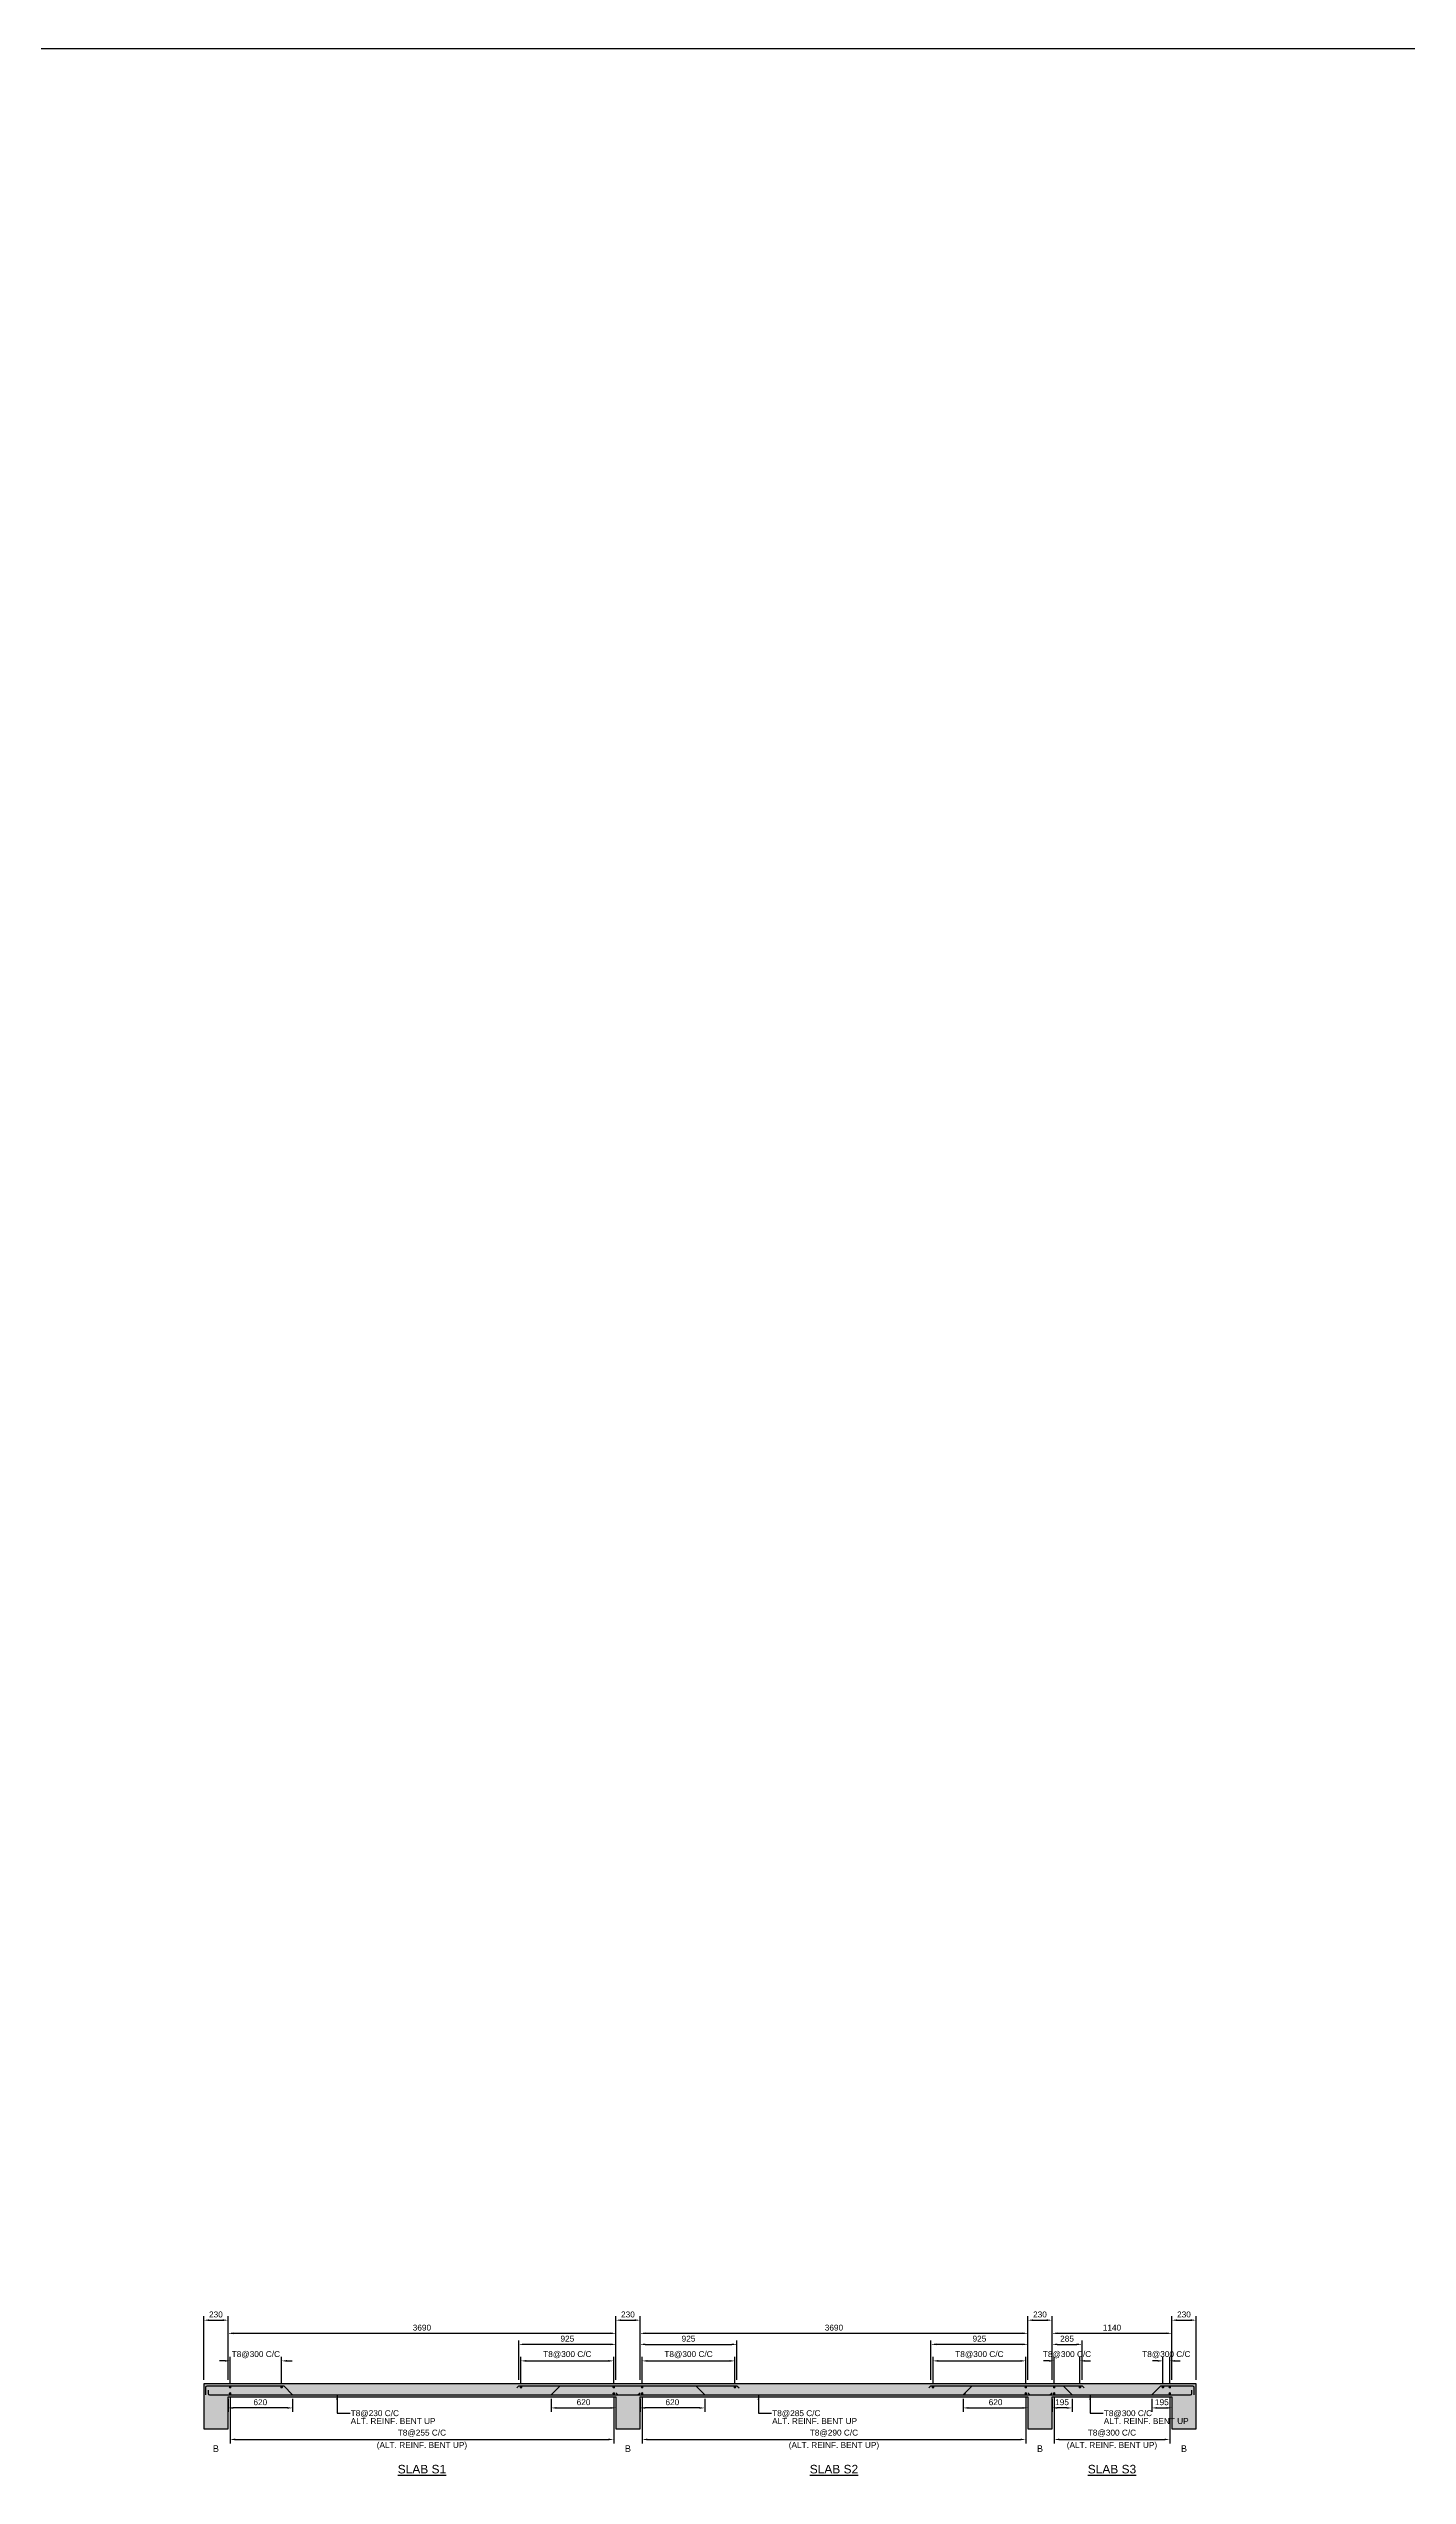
# Model space of a CAD drawing. Header units: inches. Extents: x -816171 to 9366335, y -450961 to 689132.
# Drawn here: x 7838373 to 7890087, y 264779 to 357163 of the extents above; entities that cross this region are included whole.
import ezdxf
from ezdxf.enums import TextEntityAlignment as Align

# ---------------------------------------------------------------- set-up
doc = ezdxf.new("R2010")
doc.units = ezdxf.units.IN
doc.header["$MEASUREMENT"] = 0
for name, color, linetype in [('Concrete Line', 2, 'Continuous'), ('Dimension', 31, 'Continuous'), ('Labels', 4, 'Continuous'), ('Reinforcement', 130, 'Continuous'), ('Solid', 25, 'Continuous'), ('Text', 31, 'Continuous')]:
    doc.layers.add(name, color=color, linetype=linetype)
doc.styles.add('SC-SLB1', font='SansSerif')
doc.styles.add('SC-SLB2', font='SansSerif')
doc.dimstyles.new('SlabElev', dxfattribs={"dimtxt": 225, "dimasz": 200, "dimexe": 150, "dimexo": 150, "dimgap": 100, "dimtad": 1, "dimtoh": 1, "dimdec": 4, "dimlfac": 0.25, "dimzin": 0, "dimdsep": 46, "dimtxsty": 'SC-SLB2', "dimcen": 0.09, "dimclrd": 8, "dimclre": 8, "dimclrt": 31, "dimadec": 0, "dimazin": 0, "dimtfac": 1, "dimtdec": 0, "dimtix": 1, "dimtofl": 0, "dimtmove": 0, "dimatfit": 3, "dimfxl": 1, "dimtolj": 1, "dimtzin": 0, "dimarcsym": 0})

# ---------------------------------------------------------------- blocks, each defined once
blk = doc.blocks.new('*D2961')
at = {"layer": 'DEFPOINTS', "color": 0, "transparency": 16777216}
for p in [(7859962, 270190), (7845202, 268270), (7859962, 268270)]:
    blk.add_point(p, dxfattribs=at)
at = {"layer": 'Dimension', "color": 8, "lineweight": -2, "transparency": 16777216}
for p, q in [((7845202, 268420), (7845202, 270340)), ((7845402, 270190), (7859762, 270190)), ((7859962, 268420), (7859962, 270340))]:
    blk.add_line(p, q, dxfattribs=at)
at = {"layer": 'Dimension', "color": 8, "transparency": 16777216}
for points in [[(7845402, 270223), (7845402, 270157), (7845202, 270190)], [(7859762, 270223), (7859762, 270157), (7859962, 270190)]]:
    blk.add_solid(points, dxfattribs=at)
at = {"layer": 'Dimension', "color": 31, "transparency": 16777216, "insert": (7852582, 270406), "char_height": 225, "attachment_point": 5, "style": 'SC-SLB2'}
blk.add_mtext('\\A1;3690', dxfattribs=at)
blk = doc.blocks.new('*D2962')
at = {"layer": 'DEFPOINTS', "color": 0, "transparency": 16777216}
for p in [(7845202, 270690), (7844282, 268270), (7845202, 268270)]:
    blk.add_point(p, dxfattribs=at)
at = {"layer": 'Dimension', "color": 8, "lineweight": -2, "transparency": 16777216}
for p, q in [((7844282, 268420), (7844282, 270840)), ((7844482, 270690), (7845002, 270690)), ((7845202, 268420), (7845202, 270840))]:
    blk.add_line(p, q, dxfattribs=at)
at = {"layer": 'Dimension', "color": 8, "transparency": 16777216}
for points in [[(7844482, 270723), (7844482, 270657), (7844282, 270690)], [(7845002, 270723), (7845002, 270657), (7845202, 270690)]]:
    blk.add_solid(points, dxfattribs=at)
at = {"layer": 'Dimension', "color": 31, "transparency": 16777216, "insert": (7844742, 270906), "char_height": 225, "attachment_point": 5, "style": 'SC-SLB2'}
blk.add_mtext('\\A1;230', dxfattribs=at)
blk = doc.blocks.new('*D2963')
at = {"layer": 'DEFPOINTS', "color": 0, "transparency": 16777216}
for p in [(7856272, 269770), (7856272, 268270), (7859962, 268270)]:
    blk.add_point(p, dxfattribs=at)
at = {"layer": 'Dimension', "color": 8, "lineweight": -2, "transparency": 16777216}
for p, q in [((7856272, 268420), (7856272, 269920)), ((7859762, 269770), (7856472, 269770)), ((7859962, 268420), (7859962, 269920))]:
    blk.add_line(p, q, dxfattribs=at)
at = {"layer": 'Dimension', "color": 8, "transparency": 16777216}
for points in [[(7856472, 269803), (7856472, 269737), (7856272, 269770)], [(7859762, 269803), (7859762, 269737), (7859962, 269770)]]:
    blk.add_solid(points, dxfattribs=at)
at = {"layer": 'Dimension', "color": 31, "transparency": 16777216, "insert": (7858117, 269986), "char_height": 225, "attachment_point": 5, "style": 'SC-SLB2'}
blk.add_mtext('\\A1;925', dxfattribs=at)
blk = doc.blocks.new('*D2964')
at = {"layer": 'DEFPOINTS', "color": 0, "transparency": 16777216}
for p in [(7875642, 270190), (7860882, 268270), (7875642, 268270)]:
    blk.add_point(p, dxfattribs=at)
at = {"layer": 'Dimension', "color": 8, "lineweight": -2, "transparency": 16777216}
for p, q in [((7860882, 268420), (7860882, 270340)), ((7861082, 270190), (7875442, 270190)), ((7875642, 268420), (7875642, 270340))]:
    blk.add_line(p, q, dxfattribs=at)
at = {"layer": 'Dimension', "color": 8, "transparency": 16777216}
for points in [[(7861082, 270223), (7861082, 270157), (7860882, 270190)], [(7875442, 270223), (7875442, 270157), (7875642, 270190)]]:
    blk.add_solid(points, dxfattribs=at)
at = {"layer": 'Dimension', "color": 31, "transparency": 16777216, "insert": (7868262, 270406), "char_height": 225, "attachment_point": 5, "style": 'SC-SLB2'}
blk.add_mtext('\\A1;3690', dxfattribs=at)
blk = doc.blocks.new('*D2965')
at = {"layer": 'DEFPOINTS', "color": 0, "transparency": 16777216}
for p in [(7860882, 270690), (7859962, 268270), (7860882, 268270)]:
    blk.add_point(p, dxfattribs=at)
at = {"layer": 'Dimension', "color": 8, "lineweight": -2, "transparency": 16777216}
for p, q in [((7859962, 268420), (7859962, 270840)), ((7860162, 270690), (7860682, 270690)), ((7860882, 268420), (7860882, 270840))]:
    blk.add_line(p, q, dxfattribs=at)
at = {"layer": 'Dimension', "color": 8, "transparency": 16777216}
for points in [[(7860162, 270723), (7860162, 270657), (7859962, 270690)], [(7860682, 270723), (7860682, 270657), (7860882, 270690)]]:
    blk.add_solid(points, dxfattribs=at)
at = {"layer": 'Dimension', "color": 31, "transparency": 16777216, "insert": (7860422, 270906), "char_height": 225, "attachment_point": 5, "style": 'SC-SLB2'}
blk.add_mtext('\\A1;230', dxfattribs=at)
blk = doc.blocks.new('*D2966')
at = {"layer": 'DEFPOINTS', "color": 0, "transparency": 16777216}
for p in [(7864572, 269770), (7860882, 268270), (7864572, 268270)]:
    blk.add_point(p, dxfattribs=at)
at = {"layer": 'Dimension', "color": 8, "lineweight": -2, "transparency": 16777216}
for p, q in [((7860882, 268420), (7860882, 269920)), ((7861082, 269770), (7864372, 269770)), ((7864572, 268420), (7864572, 269920))]:
    blk.add_line(p, q, dxfattribs=at)
at = {"layer": 'Dimension', "color": 8, "transparency": 16777216}
for points in [[(7861082, 269803), (7861082, 269737), (7860882, 269770)], [(7864372, 269803), (7864372, 269737), (7864572, 269770)]]:
    blk.add_solid(points, dxfattribs=at)
at = {"layer": 'Dimension', "color": 31, "transparency": 16777216, "insert": (7862727, 269986), "char_height": 225, "attachment_point": 5, "style": 'SC-SLB2'}
blk.add_mtext('\\A1;925', dxfattribs=at)
blk = doc.blocks.new('*D2967')
at = {"layer": 'DEFPOINTS', "color": 0, "transparency": 16777216}
for p in [(7871952, 269770), (7871952, 268270), (7875642, 268270)]:
    blk.add_point(p, dxfattribs=at)
at = {"layer": 'Dimension', "color": 8, "lineweight": -2, "transparency": 16777216}
for p, q in [((7871952, 268420), (7871952, 269920)), ((7875442, 269770), (7872152, 269770)), ((7875642, 268420), (7875642, 269920))]:
    blk.add_line(p, q, dxfattribs=at)
at = {"layer": 'Dimension', "color": 8, "transparency": 16777216}
for points in [[(7872152, 269803), (7872152, 269737), (7871952, 269770)], [(7875442, 269803), (7875442, 269737), (7875642, 269770)]]:
    blk.add_solid(points, dxfattribs=at)
at = {"layer": 'Dimension', "color": 31, "transparency": 16777216, "insert": (7873797, 269986), "char_height": 225, "attachment_point": 5, "style": 'SC-SLB2'}
blk.add_mtext('\\A1;925', dxfattribs=at)
blk = doc.blocks.new('*D2968')
at = {"layer": 'DEFPOINTS', "color": 0, "transparency": 16777216}
for p in [(7881122, 270190), (7876562, 268270), (7881122, 268270)]:
    blk.add_point(p, dxfattribs=at)
at = {"layer": 'Dimension', "color": 8, "lineweight": -2, "transparency": 16777216}
for p, q in [((7876562, 268420), (7876562, 270340)), ((7876762, 270190), (7880922, 270190)), ((7881122, 268420), (7881122, 270340))]:
    blk.add_line(p, q, dxfattribs=at)
at = {"layer": 'Dimension', "color": 8, "transparency": 16777216}
for points in [[(7876762, 270223), (7876762, 270157), (7876562, 270190)], [(7880922, 270223), (7880922, 270157), (7881122, 270190)]]:
    blk.add_solid(points, dxfattribs=at)
at = {"layer": 'Dimension', "color": 31, "transparency": 16777216, "insert": (7878842, 270406), "char_height": 225, "attachment_point": 5, "style": 'SC-SLB2'}
blk.add_mtext('\\A1;1140', dxfattribs=at)
blk = doc.blocks.new('*D2969')
at = {"layer": 'DEFPOINTS', "color": 0, "transparency": 16777216}
for p in [(7876562, 270690), (7875642, 268270), (7876562, 268270)]:
    blk.add_point(p, dxfattribs=at)
at = {"layer": 'Dimension', "color": 8, "lineweight": -2, "transparency": 16777216}
for p, q in [((7875642, 268420), (7875642, 270840)), ((7875842, 270690), (7876362, 270690)), ((7876562, 268420), (7876562, 270840))]:
    blk.add_line(p, q, dxfattribs=at)
at = {"layer": 'Dimension', "color": 8, "transparency": 16777216}
for points in [[(7875842, 270723), (7875842, 270657), (7875642, 270690)], [(7876362, 270723), (7876362, 270657), (7876562, 270690)]]:
    blk.add_solid(points, dxfattribs=at)
at = {"layer": 'Dimension', "color": 31, "transparency": 16777216, "insert": (7876102, 270906), "char_height": 225, "attachment_point": 5, "style": 'SC-SLB2'}
blk.add_mtext('\\A1;230', dxfattribs=at)
blk = doc.blocks.new('*D2970')
at = {"layer": 'DEFPOINTS', "color": 0, "transparency": 16777216}
for p in [(7882042, 270690), (7881122, 268270), (7882042, 268270)]:
    blk.add_point(p, dxfattribs=at)
at = {"layer": 'Dimension', "color": 8, "lineweight": -2, "transparency": 16777216}
for p, q in [((7881122, 268420), (7881122, 270840)), ((7881322, 270690), (7881842, 270690)), ((7882042, 268420), (7882042, 270840))]:
    blk.add_line(p, q, dxfattribs=at)
at = {"layer": 'Dimension', "color": 8, "transparency": 16777216}
for points in [[(7881322, 270723), (7881322, 270657), (7881122, 270690)], [(7881842, 270723), (7881842, 270657), (7882042, 270690)]]:
    blk.add_solid(points, dxfattribs=at)
at = {"layer": 'Dimension', "color": 31, "transparency": 16777216, "insert": (7881582, 270906), "char_height": 225, "attachment_point": 5, "style": 'SC-SLB2'}
blk.add_mtext('\\A1;230', dxfattribs=at)
blk = doc.blocks.new('*D2971')
at = {"layer": 'DEFPOINTS', "color": 0, "transparency": 16777216}
for p in [(7877702, 269770), (7876562, 268270), (7877702, 268270)]:
    blk.add_point(p, dxfattribs=at)
at = {"layer": 'Dimension', "color": 8, "lineweight": -2, "transparency": 16777216}
for p, q in [((7876562, 268420), (7876562, 269920)), ((7876762, 269770), (7877502, 269770)), ((7877702, 268420), (7877702, 269920))]:
    blk.add_line(p, q, dxfattribs=at)
at = {"layer": 'Dimension', "color": 8, "transparency": 16777216}
for points in [[(7876762, 269803), (7876762, 269737), (7876562, 269770)], [(7877502, 269803), (7877502, 269737), (7877702, 269770)]]:
    blk.add_solid(points, dxfattribs=at)
at = {"layer": 'Dimension', "color": 31, "transparency": 16777216, "insert": (7877132, 269986), "char_height": 225, "attachment_point": 5, "style": 'SC-SLB2'}
blk.add_mtext('\\A1;285', dxfattribs=at)
blk = doc.blocks.new('*D2972')
at = {"layer": 'DEFPOINTS', "color": 0, "transparency": 16777216}
for p in [(7859882, 269140), (7856352, 268140), (7859882, 268140)]:
    blk.add_point(p, dxfattribs=at)
at = {"layer": 'Dimension', "color": 8, "lineweight": -2, "transparency": 16777216}
for p, q in [((7856352, 268290), (7856352, 269290)), ((7856552, 269140), (7859682, 269140)), ((7859882, 268290), (7859882, 269290))]:
    blk.add_line(p, q, dxfattribs=at)
at = {"layer": 'Dimension', "color": 8, "transparency": 16777216}
for points in [[(7856552, 269173), (7856552, 269107), (7856352, 269140)], [(7859682, 269173), (7859682, 269107), (7859882, 269140)]]:
    blk.add_solid(points, dxfattribs=at)
at = {"layer": 'Dimension', "color": 31, "transparency": 16777216, "insert": (7858117, 269377), "char_height": 225, "attachment_point": 5, "style": 'SC-SLB2'}
blk.add_mtext('\\A1;T8@300 C/C', dxfattribs=at)
blk = doc.blocks.new('*D2973')
at = {"layer": 'DEFPOINTS', "color": 0, "transparency": 16777216}
for p in [(7864492, 269140), (7860962, 268140), (7864492, 268140)]:
    blk.add_point(p, dxfattribs=at)
at = {"layer": 'Dimension', "color": 8, "lineweight": -2, "transparency": 16777216}
for p, q in [((7860962, 268290), (7860962, 269290)), ((7861162, 269140), (7864292, 269140)), ((7864492, 268290), (7864492, 269290))]:
    blk.add_line(p, q, dxfattribs=at)
at = {"layer": 'Dimension', "color": 8, "transparency": 16777216}
for points in [[(7861162, 269173), (7861162, 269107), (7860962, 269140)], [(7864292, 269173), (7864292, 269107), (7864492, 269140)]]:
    blk.add_solid(points, dxfattribs=at)
at = {"layer": 'Dimension', "color": 31, "transparency": 16777216, "insert": (7862727, 269377), "char_height": 225, "attachment_point": 5, "style": 'SC-SLB2'}
blk.add_mtext('\\A1;T8@300 C/C', dxfattribs=at)
blk = doc.blocks.new('*D2974')
at = {"layer": 'DEFPOINTS', "color": 0, "transparency": 16777216}
for p in [(7847242, 269140), (7845282, 268140), (7847242, 268140)]:
    blk.add_point(p, dxfattribs=at)
at = {"layer": 'Dimension', "color": 8, "lineweight": -2, "transparency": 16777216}
for p, q in [((7845082, 269140), (7844882, 269140)), ((7845282, 268290), (7845282, 269290)), ((7847242, 268290), (7847242, 269290)), ((7847442, 269140), (7847642, 269140))]:
    blk.add_line(p, q, dxfattribs=at)
at = {"layer": 'Dimension', "color": 8, "transparency": 16777216}
for points in [[(7845082, 269173), (7845082, 269107), (7845282, 269140)], [(7847442, 269173), (7847442, 269107), (7847242, 269140)]]:
    blk.add_solid(points, dxfattribs=at)
at = {"layer": 'Dimension', "color": 31, "transparency": 16777216, "insert": (7846262, 269377), "char_height": 225, "attachment_point": 5, "style": 'SC-SLB2'}
blk.add_mtext('\\A1;T8@300 C/C', dxfattribs=at)
blk = doc.blocks.new('*D2949')
at = {"layer": 'DEFPOINTS', "color": 0, "transparency": 16777216}
for p in [(7875562, 269140), (7872032, 268140), (7875562, 268140)]:
    blk.add_point(p, dxfattribs=at)
at = {"layer": 'Dimension', "color": 8, "lineweight": -2, "transparency": 16777216}
for p, q in [((7872032, 268290), (7872032, 269290)), ((7872232, 269140), (7875362, 269140)), ((7875562, 268290), (7875562, 269290))]:
    blk.add_line(p, q, dxfattribs=at)
at = {"layer": 'Dimension', "color": 8, "transparency": 16777216}
for points in [[(7872232, 269173), (7872232, 269107), (7872032, 269140)], [(7875362, 269173), (7875362, 269107), (7875562, 269140)]]:
    blk.add_solid(points, dxfattribs=at)
at = {"layer": 'Dimension', "color": 31, "transparency": 16777216, "insert": (7873797, 269377), "char_height": 225, "attachment_point": 5, "style": 'SC-SLB2'}
blk.add_mtext('\\A1;T8@300 C/C', dxfattribs=at)
blk = doc.blocks.new('*D2950')
at = {"layer": 'DEFPOINTS', "color": 0, "transparency": 16777216}
for p in [(7877622, 269140), (7876642, 268140), (7877622, 268140)]:
    blk.add_point(p, dxfattribs=at)
at = {"layer": 'Dimension', "color": 8, "lineweight": -2, "transparency": 16777216}
for p, q in [((7876442, 269140), (7876242, 269140)), ((7876642, 268290), (7876642, 269290)), ((7877622, 268290), (7877622, 269290)), ((7877822, 269140), (7878022, 269140))]:
    blk.add_line(p, q, dxfattribs=at)
at = {"layer": 'Dimension', "color": 8, "transparency": 16777216}
for points in [[(7876442, 269173), (7876442, 269107), (7876642, 269140)], [(7877822, 269173), (7877822, 269107), (7877622, 269140)]]:
    blk.add_solid(points, dxfattribs=at)
at = {"layer": 'Dimension', "color": 31, "transparency": 16777216, "insert": (7877132, 269377), "char_height": 225, "attachment_point": 5, "style": 'SC-SLB2'}
blk.add_mtext('\\A1;T8@300 C/C', dxfattribs=at)
blk = doc.blocks.new('*D2951')
at = {"layer": 'DEFPOINTS', "color": 0, "transparency": 16777216}
for p in [(7880782, 269140), (7880782, 268140), (7881042, 268140)]:
    blk.add_point(p, dxfattribs=at)
at = {"layer": 'Dimension', "color": 8, "lineweight": -2, "transparency": 16777216}
for p, q in [((7880582, 269140), (7880382, 269140)), ((7880782, 268290), (7880782, 269290)), ((7881042, 268290), (7881042, 269290)), ((7881242, 269140), (7881442, 269140))]:
    blk.add_line(p, q, dxfattribs=at)
at = {"layer": 'Dimension', "color": 8, "transparency": 16777216}
for points in [[(7880582, 269173), (7880582, 269107), (7880782, 269140)], [(7881242, 269173), (7881242, 269107), (7881042, 269140)]]:
    blk.add_solid(points, dxfattribs=at)
at = {"layer": 'Dimension', "color": 31, "transparency": 16777216, "insert": (7880912, 269377), "char_height": 225, "attachment_point": 5, "style": 'SC-SLB2'}
blk.add_mtext('\\A1;T8@300 C/C', dxfattribs=at)
blk = doc.blocks.new('*D2952')
at = {"layer": 'DEFPOINTS', "color": 0, "transparency": 16777216}
for p in [(7845282, 267900), (7859882, 267900), (7859882, 266150)]:
    blk.add_point(p, dxfattribs=at)
at = {"layer": 'Dimension', "color": 8, "lineweight": -2, "transparency": 16777216}
for p, q in [((7845282, 267750), (7845282, 266000)), ((7859882, 267750), (7859882, 266000)), ((7845482, 266150), (7859682, 266150))]:
    blk.add_line(p, q, dxfattribs=at)
at = {"layer": 'Dimension', "color": 8, "transparency": 16777216}
for points in [[(7845482, 266183), (7845482, 266117), (7845282, 266150)], [(7859682, 266183), (7859682, 266117), (7859882, 266150)]]:
    blk.add_solid(points, dxfattribs=at)
at = {"layer": 'Dimension', "color": 31, "transparency": 16777216, "char_height": 225, "attachment_point": 5, "style": 'SC-SLB2'}
for s, insert in [('\\A1;T8@255 C/C', (7852582, 266387)), ('\\A1;(ALT. REINF. BENT UP)', (7852582, 265905))]:
    blk.add_mtext(s, dxfattribs=dict(at, insert=insert))
blk = doc.blocks.new('*D2953')
at = {"layer": 'DEFPOINTS', "color": 0, "transparency": 16777216}
for p in [(7845202, 267850), (7845202, 267350), (7847662, 267850)]:
    blk.add_point(p, dxfattribs=at)
at = {"layer": 'Dimension', "color": 8, "lineweight": -2, "transparency": 16777216}
for p, q in [((7845202, 267700), (7845202, 267200)), ((7847462, 267350), (7845402, 267350)), ((7847662, 267700), (7847662, 267200))]:
    blk.add_line(p, q, dxfattribs=at)
at = {"layer": 'Dimension', "color": 8, "transparency": 16777216}
for points in [[(7845402, 267383), (7845402, 267317), (7845202, 267350)], [(7847462, 267383), (7847462, 267317), (7847662, 267350)]]:
    blk.add_solid(points, dxfattribs=at)
at = {"layer": 'Dimension', "color": 31, "transparency": 16777216, "insert": (7846432, 267566), "char_height": 225, "attachment_point": 5, "style": 'SC-SLB2'}
blk.add_mtext('\\A1;620', dxfattribs=at)
blk = doc.blocks.new('*D2954')
at = {"layer": 'DEFPOINTS', "color": 0, "transparency": 16777216}
for p in [(7857502, 267850), (7859962, 267850), (7859962, 267350)]:
    blk.add_point(p, dxfattribs=at)
at = {"layer": 'Dimension', "color": 8, "lineweight": -2, "transparency": 16777216}
for p, q in [((7857502, 267700), (7857502, 267200)), ((7857702, 267350), (7859762, 267350)), ((7859962, 267700), (7859962, 267200))]:
    blk.add_line(p, q, dxfattribs=at)
at = {"layer": 'Dimension', "color": 8, "transparency": 16777216}
for points in [[(7857702, 267383), (7857702, 267317), (7857502, 267350)], [(7859762, 267383), (7859762, 267317), (7859962, 267350)]]:
    blk.add_solid(points, dxfattribs=at)
at = {"layer": 'Dimension', "color": 31, "transparency": 16777216, "insert": (7858732, 267566), "char_height": 225, "attachment_point": 5, "style": 'SC-SLB2'}
blk.add_mtext('\\A1;620', dxfattribs=at)
blk = doc.blocks.new('*D2955')
at = {"layer": 'DEFPOINTS', "color": 0, "transparency": 16777216}
for p in [(7860962, 267900), (7875562, 267900), (7875562, 266150)]:
    blk.add_point(p, dxfattribs=at)
at = {"layer": 'Dimension', "color": 8, "lineweight": -2, "transparency": 16777216}
for p, q in [((7860962, 267750), (7860962, 266000)), ((7875562, 267750), (7875562, 266000)), ((7861162, 266150), (7875362, 266150))]:
    blk.add_line(p, q, dxfattribs=at)
at = {"layer": 'Dimension', "color": 8, "transparency": 16777216}
for points in [[(7861162, 266183), (7861162, 266117), (7860962, 266150)], [(7875362, 266183), (7875362, 266117), (7875562, 266150)]]:
    blk.add_solid(points, dxfattribs=at)
at = {"layer": 'Dimension', "color": 31, "transparency": 16777216, "char_height": 225, "attachment_point": 5, "style": 'SC-SLB2'}
for s, insert in [('\\A1;T8@290 C/C', (7868262, 266387)), ('\\A1;(ALT. REINF. BENT UP)', (7868262, 265905))]:
    blk.add_mtext(s, dxfattribs=dict(at, insert=insert))
blk = doc.blocks.new('*D2956')
at = {"layer": 'DEFPOINTS', "color": 0, "transparency": 16777216}
for p in [(7860882, 267850), (7860882, 267350), (7863342, 267850)]:
    blk.add_point(p, dxfattribs=at)
at = {"layer": 'Dimension', "color": 8, "lineweight": -2, "transparency": 16777216}
for p, q in [((7860882, 267700), (7860882, 267200)), ((7863142, 267350), (7861082, 267350)), ((7863342, 267700), (7863342, 267200))]:
    blk.add_line(p, q, dxfattribs=at)
at = {"layer": 'Dimension', "color": 8, "transparency": 16777216}
for points in [[(7861082, 267383), (7861082, 267317), (7860882, 267350)], [(7863142, 267383), (7863142, 267317), (7863342, 267350)]]:
    blk.add_solid(points, dxfattribs=at)
at = {"layer": 'Dimension', "color": 31, "transparency": 16777216, "insert": (7862112, 267566), "char_height": 225, "attachment_point": 5, "style": 'SC-SLB2'}
blk.add_mtext('\\A1;620', dxfattribs=at)
blk = doc.blocks.new('*D2957')
at = {"layer": 'DEFPOINTS', "color": 0, "transparency": 16777216}
for p in [(7873182, 267850), (7875642, 267850), (7875642, 267350)]:
    blk.add_point(p, dxfattribs=at)
at = {"layer": 'Dimension', "color": 8, "lineweight": -2, "transparency": 16777216}
for p, q in [((7873182, 267700), (7873182, 267200)), ((7873382, 267350), (7875442, 267350)), ((7875642, 267700), (7875642, 267200))]:
    blk.add_line(p, q, dxfattribs=at)
at = {"layer": 'Dimension', "color": 8, "transparency": 16777216}
for points in [[(7873382, 267383), (7873382, 267317), (7873182, 267350)], [(7875442, 267383), (7875442, 267317), (7875642, 267350)]]:
    blk.add_solid(points, dxfattribs=at)
at = {"layer": 'Dimension', "color": 31, "transparency": 16777216, "insert": (7874412, 267566), "char_height": 225, "attachment_point": 5, "style": 'SC-SLB2'}
blk.add_mtext('\\A1;620', dxfattribs=at)
blk = doc.blocks.new('*D2958')
at = {"layer": 'DEFPOINTS', "color": 0, "transparency": 16777216}
for p in [(7876642, 267900), (7881042, 267900), (7881042, 266150)]:
    blk.add_point(p, dxfattribs=at)
at = {"layer": 'Dimension', "color": 8, "lineweight": -2, "transparency": 16777216}
for p, q in [((7876642, 267750), (7876642, 266000)), ((7881042, 267750), (7881042, 266000)), ((7876842, 266150), (7880842, 266150))]:
    blk.add_line(p, q, dxfattribs=at)
at = {"layer": 'Dimension', "color": 8, "transparency": 16777216}
for points in [[(7876842, 266183), (7876842, 266117), (7876642, 266150)], [(7880842, 266183), (7880842, 266117), (7881042, 266150)]]:
    blk.add_solid(points, dxfattribs=at)
at = {"layer": 'Dimension', "color": 31, "transparency": 16777216, "char_height": 225, "attachment_point": 5, "style": 'SC-SLB2'}
for s, insert in [('\\A1;T8@300 C/C', (7878842, 266387)), ('\\A1;(ALT. REINF. BENT UP)', (7878842, 265905))]:
    blk.add_mtext(s, dxfattribs=dict(at, insert=insert))
blk = doc.blocks.new('*D2959')
at = {"layer": 'DEFPOINTS', "color": 0, "transparency": 16777216}
for p in [(7876562, 267850), (7876562, 267350), (7877322, 267850)]:
    blk.add_point(p, dxfattribs=at)
at = {"layer": 'Dimension', "color": 8, "lineweight": -2, "transparency": 16777216}
for p, q in [((7876562, 267700), (7876562, 267200)), ((7877122, 267350), (7876762, 267350)), ((7877322, 267700), (7877322, 267200))]:
    blk.add_line(p, q, dxfattribs=at)
at = {"layer": 'Dimension', "color": 8, "transparency": 16777216}
for points in [[(7876762, 267383), (7876762, 267317), (7876562, 267350)], [(7877122, 267383), (7877122, 267317), (7877322, 267350)]]:
    blk.add_solid(points, dxfattribs=at)
at = {"layer": 'Dimension', "color": 31, "transparency": 16777216, "insert": (7876942, 267566), "char_height": 225, "attachment_point": 5, "style": 'SC-SLB2'}
blk.add_mtext('\\A1;195', dxfattribs=at)
blk = doc.blocks.new('*D2960')
at = {"layer": 'DEFPOINTS', "color": 0, "transparency": 16777216}
for p in [(7880362, 267850), (7881122, 267850), (7881122, 267350)]:
    blk.add_point(p, dxfattribs=at)
at = {"layer": 'Dimension', "color": 8, "lineweight": -2, "transparency": 16777216}
for p, q in [((7880362, 267700), (7880362, 267200)), ((7880562, 267350), (7880922, 267350)), ((7881122, 267700), (7881122, 267200))]:
    blk.add_line(p, q, dxfattribs=at)
at = {"layer": 'Dimension', "color": 8, "transparency": 16777216}
for points in [[(7880562, 267383), (7880562, 267317), (7880362, 267350)], [(7880922, 267383), (7880922, 267317), (7881122, 267350)]]:
    blk.add_solid(points, dxfattribs=at)
at = {"layer": 'Dimension', "color": 31, "transparency": 16777216, "insert": (7880742, 267566), "char_height": 225, "attachment_point": 5, "style": 'SC-SLB2'}
blk.add_mtext('\\A1;195', dxfattribs=at)

msp = doc.modelspace()

# ---------------------------------------------------------------- hatches: boundary and pattern name
at = {"layer": 'Solid'}
msp.add_hatch(color=256, dxfattribs=at).paths.add_polyline_path([(7844282.18858, 266549.95319), (7845202.18858, 266549.95319), (7845202.18858, 267769.95319), (7859962.18858, 267769.95319), (7859962.18858, 266549.95319), (7860882.18858, 266549.95319), (7860882.18858, 267769.95319), (7875642.18858, 267769.95319), (7875642.18858, 266549.95319), (7876562.18858, 266549.95319), (7876562.18858, 267769.95319), (7881122.18858, 267769.95319), (7881122.18858, 266549.95319), (7882042.18858, 266549.95319), (7882042.18858, 268269.95319), (7882042.18858, 268269.95319), (7882042.18858, 268269.95319), (7881122.18858, 268269.95319), (7881122.18858, 268269.95319), (7876562.18858, 268269.95319), (7876562.18858, 268269.95319), (7875642.18858, 268269.95319), (7875642.18858, 268269.95319), (7860882.18858, 268269.95319), (7860882.18858, 268269.95319), (7859962.18858, 268269.95319), (7859962.18858, 268269.95319), (7845202.18858, 268269.95319), (7845202.18858, 268269.95319), (7844282.18858, 268269.95319), (7844282.18858, 268269.95319), (7844282.18858, 268269.95319)], flags=0)

# ---------------------------------------------------------------- linework, layer by layer
msp.add_lwpolyline([(7724899.74806, 357162.51256), (8139336.98926, 357162.51256), (8139336.98926, 180149.84666), (7724899.74806, 180149.84666)], close=True)
at = {"layer": 'Concrete Line'}
msp.add_lwpolyline([(7844282.18858, 266549.95319), (7845202.18858, 266549.95319), (7845202.18858, 267769.95319), (7859962.18858, 267769.95319), (7859962.18858, 266549.95319), (7860882.18858, 266549.95319), (7860882.18858, 267769.95319), (7875642.18858, 267769.95319), (7875642.18858, 266549.95319), (7876562.18858, 266549.95319), (7876562.18858, 267769.95319), (7881122.18858, 267769.95319), (7881122.18858, 266549.95319), (7882042.18858, 266549.95319), (7882042.18858, 268269.95319), (7882042.18858, 268269.95319), (7882042.18858, 268269.95319), (7881122.18858, 268269.95319), (7881122.18858, 268269.95319), (7876562.18858, 268269.95319), (7876562.18858, 268269.95319), (7875642.18858, 268269.95319), (7875642.18858, 268269.95319), (7860882.18858, 268269.95319), (7860882.18858, 268269.95319), (7859962.18858, 268269.95319), (7859962.18858, 268269.95319), (7845202.18858, 268269.95319), (7845202.18858, 268269.95319), (7844282.18858, 268269.95319), (7844282.18858, 268269.95319), (7844282.18858, 268269.95319), (7844282.18858, 266549.95319)], dxfattribs=at)
at = {"layer": 'Reinforcement'}
for points in [[(7844362.18858, 267849.95319), (7844362.18858, 268139.95319, -0.4), (7844412.18858, 268189.95319), (7847322.18858, 268189.95319)], [(7844442.18858, 268019.95319), (7844442.18858, 267899.95319, 0.4), (7844492.18858, 267849.95319), (7860802.18858, 267849.95319)], [(7875722.18858, 267849.95319), (7881832.18858, 267849.95319, 0.4), (7881882.18858, 267899.95319), (7881882.18858, 268019.95319)], [(7880702.18858, 268189.95319), (7881912.18858, 268189.95319, -0.4), (7881962.18858, 268139.95319), (7881962.18858, 267849.95319)]]:
    msp.add_lwpolyline(points, format="xyb", dxfattribs=at)
at = {"layer": 'Reinforcement', "const_width": 50}
for points in [[(7845257.18858, 268139.95319, 1), (7845307.18858, 268139.95319, 1)], [(7845257.18858, 267899.95319, 1), (7845307.18858, 267899.95319, 1)], [(7847217.18858, 268139.95319, 1), (7847267.18858, 268139.95319, 1)], [(7856327.18858, 268139.95319, 1), (7856377.18858, 268139.95319, 1)], [(7859857.18858, 268139.95319, 1), (7859907.18858, 268139.95319, 1)], [(7859857.18858, 267899.95319, 1), (7859907.18858, 267899.95319, 1)], [(7860937.18858, 268139.95319, 1), (7860987.18858, 268139.95319, 1)], [(7860937.18858, 267899.95319, 1), (7860987.18858, 267899.95319, 1)], [(7864467.18858, 268139.95319, 1), (7864517.18858, 268139.95319, 1)], [(7872007.18858, 268139.95319, 1), (7872057.18858, 268139.95319, 1)], [(7875537.18858, 268139.95319, 1), (7875587.18858, 268139.95319, 1)], [(7875537.18858, 267899.95319, 1), (7875587.18858, 267899.95319, 1)], [(7876617.18858, 268139.95319, 1), (7876667.18858, 268139.95319, 1)], [(7876617.18858, 267899.95319, 1), (7876667.18858, 267899.95319, 1)], [(7877597.18858, 268139.95319, 1), (7877647.18858, 268139.95319, 1)], [(7880757.18858, 268139.95319, 1), (7880807.18858, 268139.95319, 1)], [(7881017.18858, 268139.95319, 1), (7881067.18858, 268139.95319, 1)], [(7881017.18858, 267899.95319, 1), (7881067.18858, 267899.95319, 1)]]:
    msp.add_lwpolyline(points, format="xyb", close=True, dxfattribs=at)
at = {"layer": 'Reinforcement'}
for points in [[(7847322.18858, 268189.95319), (7847662.18858, 267849.95319)], [(7856272.18858, 268189.95319), (7856192.18848, 268109.95319)], [(7856272.18858, 268189.95319), (7864572.18858, 268189.95319)], [(7857842.18858, 268189.95319), (7857502.18858, 267849.95319)], [(7860042.18858, 267849.95319), (7859962.18848, 267929.95319)], [(7860802.18858, 267849.95319), (7860882.18869, 267929.95319)], [(7863002.18858, 268189.95319), (7863342.18858, 267849.95319)], [(7864572.18858, 268189.95319), (7864652.18869, 268109.95319)], [(7871952.18858, 268189.95319), (7871872.18848, 268109.95319)], [(7871952.18858, 268189.95319), (7877702.18858, 268189.95319)], [(7873522.18858, 268189.95319), (7873182.18858, 267849.95319)], [(7873182.18858, 267849.95319), (7873262.18869, 267929.95319)], [(7875722.18858, 267849.95319), (7875642.18848, 267929.95319)], [(7876482.18858, 267849.95319), (7876562.18869, 267929.95319)], [(7876982.18858, 268189.95319), (7877322.18858, 267849.95319)], [(7877702.18858, 268189.95319), (7877782.18869, 268109.95319)], [(7880702.18858, 268189.95319), (7880362.18858, 267849.95319)], [(7860042.18858, 267849.95319), (7876482.18858, 267849.95319)]]:
    msp.add_lwpolyline(points, dxfattribs=at)

# ---------------------------------------------------------------- texts
at = {"layer": 'Labels', "style": 'SC-SLB1'}
for s, height, p in [('B', 250, (7844742.18858, 265799.95319)), ('%%USLAB S1', 325, (7852582.18858, 265019.95319)), ('B', 250, (7860422.18858, 265799.95319)), ('%%USLAB S2', 325, (7868262.18858, 265019.95319)), ('B', 250, (7876102.18858, 265799.95319)), ('%%USLAB S3', 325, (7878842.18858, 265019.95319)), ('B', 250, (7881582.18858, 265799.95319))]:
    msp.add_text(s, height=height, dxfattribs=at).set_placement(p, align=Align.MIDDLE_CENTER)
at = {"layer": 'Text', "style": 'SC-SLB2'}
for s, p in [('T8@230 C/C', (7849870.18858, 267149.95319)), ('T8@285 C/C', (7865910.18858, 267149.95319)), ('T8@300 C/C', (7878530.18858, 267149.95319)), ('ALT. REINF. BENT UP', (7849870.18858, 266849.95319)), ('ALT. REINF. BENT UP', (7865910.18858, 266849.95319)), ('ALT. REINF. BENT UP', (7878530.18858, 266849.95319))]:
    msp.add_text(s, height=225, dxfattribs=at).set_placement(p, align=Align.MIDDLE_LEFT)

# ---------------------------------------------------------------- dimensions: what is measured, and where the dimension line sits
at = {"layer": 'Dimension'}
for p1, p2, distance, text, picture, middle in [((7844282.18858, 268269.95319), (7845202.18858, 268269.95319), 2420, '230', '*D2962', (7844742.18858, 270906.00257)), ((7859962.18858, 268269.95319), (7860882.18858, 268269.95319), 2420, '230', '*D2965', (7860422.18858, 270906.00257)), ((7875642.18858, 268269.95319), (7876562.18858, 268269.95319), 2420, '230', '*D2969', (7876102.18858, 270906.00257)), ((7881122.18858, 268269.95319), (7882042.18858, 268269.95319), 2420, '230', '*D2970', (7881582.18858, 270906.00257)), ((7845202.18858, 268269.95319), (7859962.18858, 268269.95319), 1920, '3690', '*D2961', (7852582.18858, 270406.00257)), ((7859962.18858, 268269.95319), (7856272.18858, 268269.95319), -1500, '925', '*D2963', (7858117.18858, 269985.84825)), ((7860882.18858, 268269.95319), (7875642.18858, 268269.95319), 1920, '3690', '*D2964', (7868262.18858, 270406.00257)), ((7860882.18858, 268269.95319), (7864572.18858, 268269.95319), 1500, '925', '*D2966', (7862727.18858, 269985.84825)), ((7875642.18858, 268269.95319), (7871952.18858, 268269.95319), -1500, '925', '*D2967', (7873797.18858, 269985.84825)), ((7876562.18858, 268269.95319), (7881122.18858, 268269.95319), 1920, '1140', '*D2968', (7878842.18858, 270405.84825)), ((7876562.18858, 268269.95319), (7877702.18858, 268269.95319), 1500, '285', '*D2971', (7877132.18858, 269985.84825)), ((7845282.18858, 268139.95319), (7847242.18858, 268139.95319), 1000, 'T8@300 C/C', '*D2974', (7846262.18858, 269376.68158)), ((7856352.18858, 268139.95319), (7859882.18858, 268139.95319), 1000, 'T8@300 C/C', '*D2972', (7858117.18858, 269376.68158)), ((7860962.18858, 268139.95319), (7864492.18858, 268139.95319), 1000, 'T8@300 C/C', '*D2973', (7862727.18858, 269376.68158)), ((7872032.18858, 268139.95319), (7875562.18858, 268139.95319), 1000, 'T8@300 C/C', '*D2949', (7873797.18858, 269376.68158)), ((7876642.18858, 268139.95319), (7877622.18858, 268139.95319), 1000, 'T8@300 C/C', '*D2950', (7877132.18858, 269376.68158)), ((7881042.18858, 268139.95319), (7880782.18858, 268139.95319), -1000, 'T8@300 C/C', '*D2951', (7880912.18858, 269376.68158)), ((7847662.18858, 267849.95319), (7845202.18858, 267849.95319), 500, '620', '*D2953', (7846432.18858, 267566.00257)), ((7845282.18858, 267899.95319), (7859882.18858, 267899.95319), -1750, 'T8@255 C/C\\X(ALT. REINF. BENT UP)', '*D2952', (7852582.18858, 266149.95319)), ((7857502.18858, 267849.95319), (7859962.18858, 267849.95319), -500, '620', '*D2954', (7858732.18858, 267566.00257)), ((7863342.18858, 267849.95319), (7860882.18858, 267849.95319), 500, '620', '*D2956', (7862112.18858, 267566.00257)), ((7860962.18858, 267899.95319), (7875562.18858, 267899.95319), -1750, 'T8@290 C/C\\X(ALT. REINF. BENT UP)', '*D2955', (7868262.18858, 266149.95319)), ((7873182.18858, 267849.95319), (7875642.18858, 267849.95319), -500, '620', '*D2957', (7874412.18858, 267566.00257)), ((7877322.18858, 267849.95319), (7876562.18858, 267849.95319), 500, '195', '*D2959', (7876942.18858, 267565.84825)), ((7876642.18858, 267899.95319), (7881042.18858, 267899.95319), -1750, 'T8@300 C/C\\X(ALT. REINF. BENT UP)', '*D2958', (7878842.18858, 266149.95319)), ((7880362.18858, 267849.95319), (7881122.18858, 267849.95319), -500, '195', '*D2960', (7880742.18858, 267565.84825))]:
    dim = msp.add_aligned_dim(p1=p1, p2=p2, distance=distance, text=text, dimstyle='SlabElev', dxfattribs=at)
    dim.commit()
    dim.dimension.update_dxf_attribs({"geometry": picture, "text_midpoint": middle})

# ---------------------------------------------------------------- leaders
for points in [[(7849350.18858, 267849.95319), (7849350.18858, 267149.95319), (7849850.18858, 267149.95319)], [(7865390.18858, 267849.95319), (7865390.18858, 267149.95319), (7865890.18858, 267149.95319)], [(7878010.18858, 267849.95319), (7878010.18858, 267149.95319), (7878510.18858, 267149.95319)]]:
    msp.add_leader(points, dimstyle='SlabElev', dxfattribs=at)

doc.saveas('drawing.dxf')
